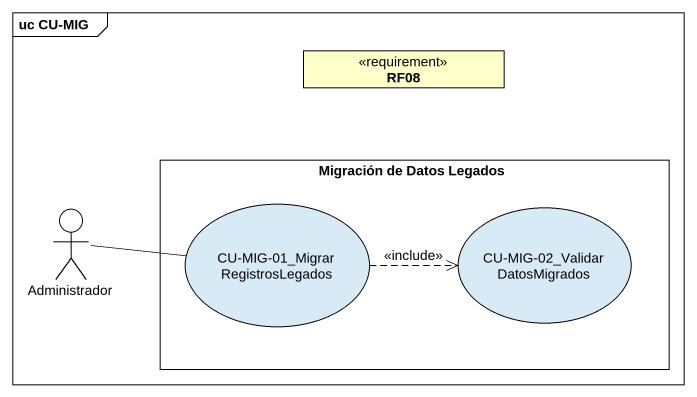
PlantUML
@startuml
mainframe uc CU-MIG
allowmixing
hide circle
hide empty members
class RF08 <<requirement>>
rectangle "Migración de Datos Legados" as Migración_de_Datos_Legados {
  usecase "CU-MIG-01_MigrarRegistrosLegados" as CU_MIG_01
  usecase "CU-MIG-02_ValidarDatosMigrados" as CU_MIG_02
}
actor Administrador
Administrador -right- CU_MIG_01
CU_MIG_01 .right.> CU_MIG_02 : <<include>>
@enduml
